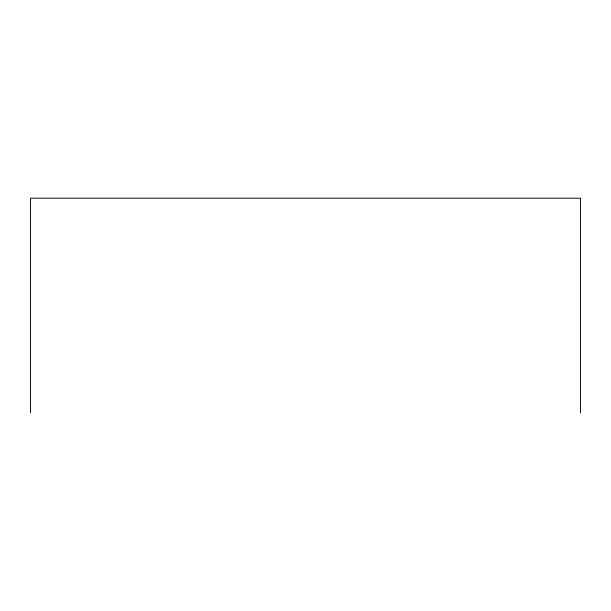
<?xml version="1.0" encoding="UTF-8"?>
<svg xmlns="http://www.w3.org/2000/svg" width="611" height="611" viewBox="0 0 611 611"><rect width="100%" height="100%" fill="white"/><g stroke="black" fill="none" stroke-linecap="round" stroke-linejoin="round"><path stroke-width="0.92" d="M580.45 412.807L580.45 198.193L30.55 198.193L30.55 412.807"/></g></svg>
